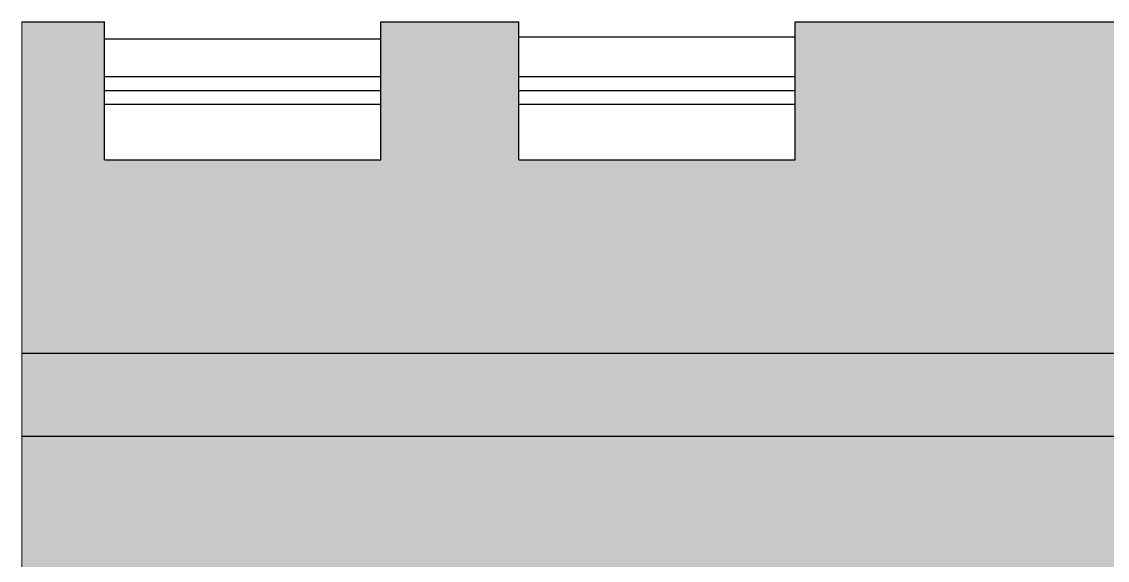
# Model space of a CAD drawing. Header units: inches. Extents: x -59 to 212, y 9 to 737.
# Drawn here: x 150.05 to 165.79, y 419.56 to 427.37 of the extents above; entities that cross this region are included whole.
import ezdxf

# ---------------------------------------------------------------- set-up
doc = ezdxf.new("R2010")
doc.units = ezdxf.units.IN
doc.header["$MEASUREMENT"] = 0

msp = doc.modelspace()

# ---------------------------------------------------------------- hatches: boundary and pattern name
at = {"true_color": 0xffeddb}
h = msp.add_hatch(color=7, dxfattribs=at)
h.dxf.hatch_style = 1
h.paths.add_polyline_path([(198.92001, 422.5583), (198.92001, 425.36253), (194.91397, 425.36253), (194.91397, 427.36555), (190.90792, 427.36555), (190.90792, 425.36253), (186.90188, 425.36253), (186.90188, 427.36555), (161.26319, 427.36555), (161.26319, 425.36253), (157.25715, 425.36253), (157.25715, 427.36555), (155.25412, 427.36555), (155.25412, 425.36253), (151.24808, 425.36253), (151.24808, 427.36555), (150.04627, 427.36555), (150.04627, 422.5583)])
at = {"true_color": 0x636466}
h = msp.add_hatch(color=251, dxfattribs=at)
h.dxf.hatch_style = 1
h.paths.add_polyline_path([(198.92001, 421.35649), (198.92001, 422.5583), (150.04627, 422.5583), (150.04627, 421.35649)])
at = {"true_color": 0xffeddb}
h = msp.add_hatch(color=7, dxfattribs=at)
h.dxf.hatch_style = 1
h.paths.add_polyline_path([(150.04627, 421.35649), (150.04627, 409.33835), (165.61293, 409.33835), (165.61293, 419.35346), (173.62502, 419.35346), (173.62502, 409.33835), (198.92001, 409.33835), (198.92001, 421.35649)])
h.paths.add_polyline_path([(162.0904, 419.35346), (162.0904, 410.54017), (158.08436, 410.54017), (158.08436, 419.35346)], flags=16)
h.paths.add_polyline_path([(161.8901, 419.15316), (161.8901, 411.6218), (161.8901, 410.74047), (158.28466, 410.74047), (158.28466, 419.15316)], flags=0)
h.paths.add_polyline_path([(156.88254, 419.35346), (156.88254, 410.54017), (152.8765, 410.54017), (152.8765, 419.35346)], flags=16)
h.paths.add_polyline_path([(156.68224, 419.15316), (156.68224, 411.6218), (156.68224, 410.74047), (153.0768, 410.74047), (153.0768, 419.15316)], flags=0)
h.paths.add_polyline_path([(177.80126, 418.15165), (181.0061, 418.15165), (181.0061, 414.94681), (177.80126, 414.94681)], flags=16)
h.paths.add_polyline_path([(178.00156, 417.95135), (180.80579, 417.95135), (180.80579, 415.14712), (178.00156, 415.14712)], flags=0)
h.paths.add_polyline_path([(192.68131, 419.35346), (196.68735, 419.35346), (196.68735, 410.54017), (192.68131, 410.54017)], flags=16)
h.paths.add_polyline_path([(192.88161, 419.15316), (196.48705, 419.15316), (196.48705, 411.6218), (196.48705, 410.74047), (192.88161, 410.74047)], flags=0)

# ---------------------------------------------------------------- linework, layer by layer
at = {"lineweight": 0}
msp.add_line((150.04627, 427.36555), (150.04627, 409.33835), dxfattribs=at)
for p, q in [((150.04627, 427.36555), (151.24808, 427.36555)), ((150.04627, 427.36555), (151.24808, 427.36555)), ((151.24808, 425.36253), (151.24808, 427.36555)), ((155.25412, 427.36555), (157.25715, 427.36555)), ((155.25412, 427.36555), (157.25715, 427.36555)), ((155.25412, 425.36253), (155.25412, 427.36555)), ((157.25715, 425.36253), (157.25715, 427.36555)), ((161.26319, 427.36555), (186.90188, 427.36555)), ((161.26319, 427.36555), (175.28435, 427.36555)), ((161.26319, 425.36253), (161.26319, 427.36555)), ((151.24808, 425.36253), (155.25412, 425.36253)), ((157.25715, 425.36253), (161.26319, 425.36253)), ((150.04627, 422.5583), (198.92001, 422.5583)), ((150.04627, 421.35649), (198.92001, 421.35649))]:
    msp.add_line(p, q)
at = {"color": 251, "true_color": 0x636466}
for p, q in [((155.25412, 427.11348), (151.24808, 427.11348)), ((161.26319, 427.13971), (157.25715, 427.13971)), ((155.25412, 426.56434), (151.24808, 426.56434)), ((161.26319, 426.56434), (157.25715, 426.56434)), ((155.25412, 426.36404), (151.24808, 426.36404)), ((161.26319, 426.36404), (157.25715, 426.36404)), ((155.25412, 426.16374), (151.24808, 426.16374)), ((161.26319, 426.16374), (157.25715, 426.16374))]:
    msp.add_line(p, q, dxfattribs=at)

doc.saveas('drawing.dxf')
